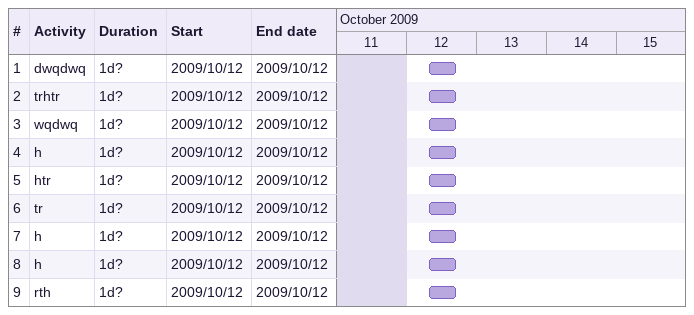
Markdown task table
| ID | Task | Duration | Start | Finish |
|---|---|---|---|---|
| 1 | dwqdwq | 1d? | 2009-10-12 | 2009-10-12 |
| 2 | trhtr | 1d? | 2009-10-12 | 2009-10-12 |
| 3 | wqdwq | 1d? | 2009-10-12 | 2009-10-12 |
| 4 | h | 1d? | 2009-10-12 | 2009-10-12 |
| 5 | htr | 1d? | 2009-10-12 | 2009-10-12 |
| 6 | tr | 1d? | 2009-10-12 | 2009-10-12 |
| 7 | h | 1d? | 2009-10-12 | 2009-10-12 |
| 8 | h | 1d? | 2009-10-12 | 2009-10-12 |
| 9 | rth | 1d? | 2009-10-12 | 2009-10-12 |
